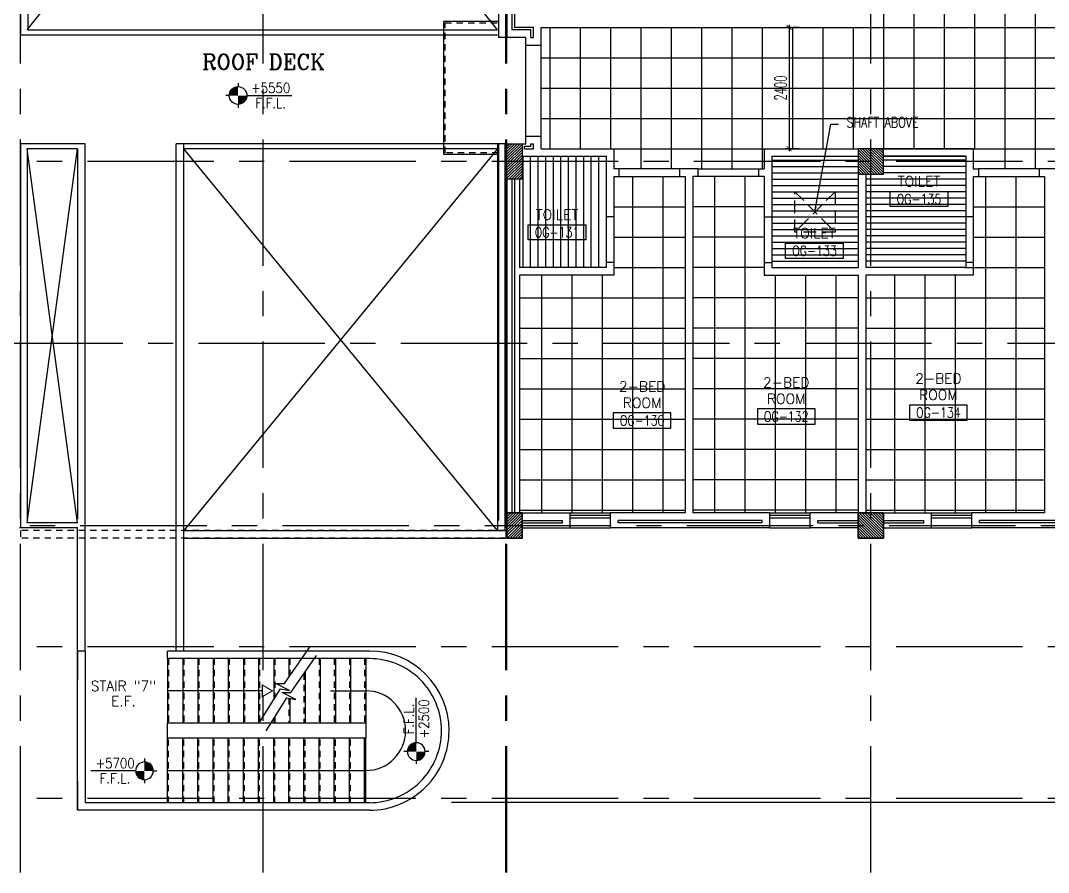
# Model space of a CAD drawing. Extents: x 276011.4 to 276105.3, y 57291.9 to 57371.4.
# Drawn here: x 276052.79 to 276073.13, y 57291.9 to 57308.75 of the extents above; entities that cross this region are included whole.
import ezdxf
from ezdxf.enums import TextEntityAlignment as Align

# ---------------------------------------------------------------- set-up
doc = ezdxf.new("R2010")
doc.units = 0
doc.header["$MEASUREMENT"] = 0
doc.header["$PDMODE"] = 34
for name, pattern in [('CENTERX2', [4, 2.5, -0.5, 0.5, -0.5]), ('HIDDEN', [0.375, 0.25, -0.125]), ('HIDDEN2', [0.1875, 0.125, -0.0625])]:
    doc.linetypes.add(name, pattern=pattern)
doc.layers.get('0').update_dxf_attribs({"color": 4, "linetype": 'CONTINUOUS'})
doc.layers.get('DEFPOINTS').update_dxf_attribs({"linetype": 'CONTINUOUS'})
for name, color, linetype in [('AX-DIM', 4, 'CONTINUOUS'), ('AXES', 11, 'CENTERX2'), ('CEILING', 4, 'CONTINUOUS'), ('COL', 5, 'CONTINUOUS'), ('EL-LEVS', 1, 'CONTINUOUS'), ('HAT', 11, 'CONTINUOUS'), ('INSUL', 4, 'CONTINUOUS'), ('LEV-PL', 3, 'CONTINUOUS'), ('LOCKER', 11, 'CONTINUOUS'), ('PART', 9, 'CONTINUOUS'), ('RM-BOX', 11, 'CONTINUOUS'), ('RM-NAME', 11, 'CONTINUOUS'), ('RM-NO', 11, 'CONTINUOUS'), ('ROOF', 7, 'CONTINUOUS'), ('SHAFT', 3, 'CONTINUOUS'), ('STR', 5, 'CONTINUOUS'), ('WALL', 2, 'CONTINUOUS'), ('WIN', 3, 'CONTINUOUS')]:
    doc.layers.add(name, color=color, linetype=linetype)
doc.styles.add('ROMANC', font='romanc', dxfattribs={"height": 0.1})
doc.styles.add('ROMANS', font='ROMANS.shx', dxfattribs={"width": 0.6})
doc.styles.add('S', font='ROMANS.SHX')
doc.dimstyles.new('STANDARD_IN', dxfattribs={"dimtxt": 0.24, "dimasz": 0.1, "dimexe": 0.07, "dimexo": 0.05, "dimgap": 0.05, "dimtad": 1, "dimdec": 0, "dimlfac": 1000, "dimzin": 0, "dimtxsty": 'ROMANS', "dimblk": 'ARCHTICK', "dimcen": 0.05, "dimdle": 0.05, "dimclrd": 4, "dimclre": 4, "dimclrt": 2, "dimazin": 3, "dimtfac": 1, "dimtdec": 0, "dimtmove": 0, "dimatfit": 3, "dimtolj": 1, "dimtzin": 0})

# ---------------------------------------------------------------- blocks, each defined once
blk = doc.blocks.new('_ARCHTICK')
at = {"color": 0, "linetype": 'BYBLOCK', "const_width": 0.15}
blk.add_lwpolyline([(-0.5, -0.5), (0.5, 0.5)], dxfattribs=at)
blk = doc.blocks.new('*D314')
at = {"layer": 'AX-DIM', "color": 4, "ltscale": 0.3}
for p, q in [((276103.265, 57298.513), (276103.985, 57298.513)), ((276103.915, 57298.563), (276103.915, 57293.238)), ((276061.32, 57293.288), (276103.985, 57293.288))]:
    blk.add_line(p, q, dxfattribs=at)
at = {"layer": 'DEFPOINTS', "color": 0, "ltscale": 0.3}
for p in [(276103.215, 57298.513), (276061.27, 57293.288), (276103.915, 57293.288)]:
    blk.add_point(p, dxfattribs=at)
at = {"layer": 'AX-DIM', "color": 4, "ltscale": 0.3, "xscale": 0.1, "yscale": 0.1, "zscale": 0.1}
for p, rotation in [((276103.915, 57298.513), 90), ((276103.915, 57293.288), 270)]:
    blk.add_blockref('_ARCHTICK', p, dxfattribs=dict(at, rotation=rotation))
at = {"layer": 'AX-DIM', "color": 2, "ltscale": 0.3, "insert": (276103.745, 57295.9), "char_height": 0.24, "attachment_point": 5, "rotation": 90, "style": 'ROMANS'}
blk.add_mtext('\\A1;5225', dxfattribs=at)
blk = doc.blocks.new('LEV1')
at = {"layer": 'LEV-PL'}
for p, q in [((0, 245), (0, 175)), ((-175, 0), (-245, 0)), ((175, 0), (1061, 0)), ((0, -175), (0, -245))]:
    blk.add_line(p, q, dxfattribs=at)
at = {"layer": 'LEV-PL', "const_width": 175}
for points in [[(-88, 0, -0.414214), (0, 88, -1)], [(88, 0, -0.414214), (0, -88, -1)]]:
    blk.add_lwpolyline(points, format="xyb", dxfattribs=at)
at = {"layer": 'LEV-PL'}
blk.add_circle((0, 0), 175, dxfattribs=at)
at = {"layer": 'LEV-PL', "color": 4, "style": 'S', "width": 0.85}
for tag, p in [('+0000', (646, 50)), ('F.F.L.', (646, -250))]:
    blk.add_attdef(tag, text='', height=200, dxfattribs=at).set_placement(p, align=Align.CENTER)
blk = doc.blocks.new('*X44')
at = {"color": 0}
for p, q in [((227929, 169910), (228408, 170390)), ((227929, 169963), (228355, 170390)), ((227929, 170017), (228302, 170390)), ((227929, 170070), (228249, 170390)), ((227929, 170123), (228196, 170390)), ((227929, 170176), (228143, 170390)), ((227929, 170229), (228090, 170390)), ((227929, 170282), (228037, 170390)), ((227929, 170335), (227984, 170390)), ((227961, 169890), (228429, 170357)), ((228014, 169890), (228429, 170304)), ((228067, 169890), (228429, 170251)), ((228120, 169890), (228429, 170198)), ((228173, 169890), (228429, 170145)), ((228226, 169890), (228429, 170092)), ((228279, 169890), (228429, 170039)), ((228332, 169890), (228429, 169986)), ((228385, 169890), (228429, 169933))]:
    blk.add_line(p, q, dxfattribs=at)
blk = doc.blocks.new('COL50')
at = {"layer": 'COL'}
blk.add_lwpolyline([(-250, 250), (-250, -250), (250, -250), (250, 250)], close=True, dxfattribs=at)
blk = doc.blocks.new('*X43')
at = {"color": 0}
for p, q in [((227929, 177123), (228395, 177590)), ((227929, 177176), (228342, 177590)), ((227929, 177229), (228289, 177590)), ((227929, 177282), (228236, 177590)), ((227929, 177335), (228183, 177590)), ((227929, 177388), (228130, 177590)), ((227929, 177441), (228077, 177590)), ((227929, 177494), (228024, 177590)), ((227929, 177547), (227971, 177590)), ((227948, 177090), (228429, 177570)), ((228001, 177090), (228429, 177517)), ((228054, 177090), (228429, 177464)), ((228107, 177090), (228429, 177411)), ((228161, 177090), (228429, 177358)), ((228214, 177090), (228429, 177305)), ((228267, 177090), (228429, 177252)), ((228320, 177090), (228429, 177199)), ((228373, 177090), (228429, 177146))]:
    blk.add_line(p, q, dxfattribs=at)
blk = doc.blocks.new('RM1')
at = {"layer": 'RM-BOX'}
blk.add_lwpolyline([(570, -200), (-570, -200), (-570, -500), (570, -500)], close=True, dxfattribs=at)
at = {"layer": 'RM-NAME', "style": 'ROMANS'}
blk.add_attdef('ROOMNAME1', text='', height=200, dxfattribs=at).set_placement((0, 324), align=Align.MIDDLE)
blk = doc.blocks.new('C11')
at = {"layer": 'HAT'}
h = blk.add_hatch(dxfattribs=at)
h.set_pattern_fill('ANSI31', color=256, scale=300, style=0)
h.set_pattern_definition([(45, (-248556.182, -75061.005), (-26.5165043, 26.5165043), [])])
h.paths.add_polyline_path([(300, 700), (0, 700), (0, 350), (300, 350)])
h.paths.add_polyline_path([(300, 350), (0, 350), (0, 0), (300, 0)])
at = {"layer": 'COL'}
blk.add_lwpolyline([(300, 700), (300, 0), (0, 0), (0, 700)], close=True, dxfattribs=at)
blk = doc.blocks.new('C-300')
at = {"layer": 'HAT', "linetype": 'BYBLOCK', "ltscale": 0.3}
h = blk.add_hatch(dxfattribs=at)
h.set_pattern_fill('ANSI31', color=8, scale=300, style=0)
h.set_pattern_definition([(45, (-258496.182, -82361.005), (-26.5165043, 26.5165043), [])])
h.paths.add_polyline_path([(300, 500), (0, 500), (0, 250), (300, 250)])
h.paths.add_polyline_path([(300, 250), (0, 250), (0, 0), (300, 0)])
at = {"layer": 'COL'}
blk.add_lwpolyline([(0, 500), (300, 500), (300, 0), (0, 0)], close=True, dxfattribs=at)
blk = doc.blocks.new('*D321')
at = {"layer": 'CEILING', "color": 4, "linetype": 'BYBLOCK', "ltscale": 0.3}
for p, q in [((276068.198, 57308.613), (276067.929, 57308.613)), ((276067.999, 57308.663), (276067.999, 57306.163)), ((276068.198, 57306.213), (276067.929, 57306.213))]:
    blk.add_line(p, q, dxfattribs=at)
at = {"layer": 'DEFPOINTS', "color": 0, "linetype": 'BYBLOCK', "ltscale": 0.3}
for p in [(276068.248, 57308.613), (276067.999, 57306.213), (276068.248, 57306.213)]:
    blk.add_point(p, dxfattribs=at)
at = {"layer": 'CEILING', "color": 4, "linetype": 'BYBLOCK', "ltscale": 0.3, "xscale": 0.1, "yscale": 0.1, "zscale": 0.1}
for p, rotation in [((276067.999, 57308.613), 90), ((276067.999, 57306.213), 270)]:
    blk.add_blockref('_ARCHTICK', p, dxfattribs=dict(at, rotation=rotation))
at = {"layer": 'CEILING', "color": 2, "linetype": 'BYBLOCK', "ltscale": 0.3, "insert": (276067.829, 57307.413), "char_height": 0.24, "attachment_point": 5, "rotation": 90, "style": 'ROMANS'}
blk.add_mtext('\\A1;2400', dxfattribs=at)

msp = doc.modelspace()

# ---------------------------------------------------------------- linework, layer by layer
for p, q in [((276058.0139, 57295.6378), (276058.5217, 57296.3691)), ((276058.1407, 57295.4595), (276058.6484, 57296.1908)), ((276057.8436, 57295.6378), (276058.0139, 57295.6378)), ((276058.1125, 57295.4974), (276057.8436, 57295.6378)), ((276057.528, 57294.8772), (276057.9371, 57295.5325)), ((276057.9371, 57295.5325), (276058.1125, 57295.4974)), ((276058.2393, 57295.3191), (276057.9704, 57295.4595)), ((276057.9704, 57295.4595), (276058.1407, 57295.4595)), ((276057.6548, 57294.699), (276058.0639, 57295.3542)), ((276058.0639, 57295.3542), (276058.2393, 57295.3191))]:
    msp.add_line(p, q)
at = {"layer": 'AXES'}
for p, q in [((276057.5955, 57291.8986), (276057.5955, 57370.7113)), ((276069.6155, 57291.8986), (276069.6155, 57370.7113)), ((276052.7955, 57291.8986), (276052.7955, 57370.3613)), ((276062.3955, 57291.8986), (276062.3955, 57370.3613)), ((276062.4155, 57291.8986), (276062.4155, 57370.3613)), ((276104.6155, 57305.9629), (276052.5255, 57305.9629)), ((276094.8155, 57302.3629), (276052.5255, 57302.3629)), ((276033.9755, 57298.7629), (276104.6155, 57298.7629)), ((276104.6155, 57296.3629), (276052.5255, 57296.3629)), ((276104.6155, 57293.3629), (276052.5255, 57293.3629))]:
    msp.add_line(p, q, dxfattribs=at)
at = {"layer": 'CEILING', "linetype": 'BYBLOCK', "ltscale": 0.3}
for p, q in [((276070.4655, 57320.1129), (276070.4655, 57306.2129)), ((276071.0655, 57320.1129), (276071.0655, 57306.2129)), ((276071.6655, 57320.1129), (276071.6655, 57306.2129)), ((276072.2655, 57309.3129), (276072.2655, 57305.8129)), ((276072.8655, 57309.3129), (276072.8655, 57305.8129)), ((276063.2655, 57308.6129), (276063.2655, 57306.2129)), ((276063.8655, 57308.6129), (276063.8655, 57306.2129)), ((276064.4655, 57308.6129), (276064.4655, 57306.2129)), ((276065.0655, 57308.6129), (276065.0655, 57305.8129)), ((276065.6655, 57308.6129), (276065.6655, 57305.8129)), ((276066.2655, 57308.6129), (276066.2655, 57305.8129)), ((276066.8655, 57308.6129), (276066.8655, 57305.8129)), ((276067.4655, 57308.6129), (276067.4655, 57305.8129)), ((276068.0655, 57308.6129), (276068.0655, 57306.2129)), ((276068.6655, 57308.6129), (276068.6655, 57306.2129)), ((276069.2655, 57308.6129), (276069.2655, 57306.2129)), ((276069.8655, 57308.6129), (276087.3655, 57308.6129)), ((276069.8655, 57308.6129), (276069.8655, 57306.2129)), ((276063.0905, 57308.0129), (276094.5655, 57308.0129)), ((276063.0905, 57307.4129), (276094.5655, 57307.4129)), ((276063.0905, 57306.8129), (276094.5655, 57306.8129)), ((276064.528, 57306.2129), (276067.5035, 57306.2129)), ((276071.6405, 57306.2129), (276074.6155, 57306.2129)), ((276062.728, 57306.0629), (276062.728, 57303.8629)), ((276062.878, 57306.0629), (276062.878, 57303.8629)), ((276063.028, 57306.0629), (276063.028, 57303.8629)), ((276063.178, 57306.0629), (276063.178, 57303.8629)), ((276063.328, 57306.0629), (276063.328, 57303.8629)), ((276063.478, 57306.0629), (276063.478, 57303.8629)), ((276063.628, 57306.0629), (276063.628, 57303.8629)), ((276063.778, 57306.0629), (276063.778, 57303.8629)), ((276063.928, 57306.0629), (276063.928, 57303.8629)), ((276064.078, 57306.0629), (276064.078, 57303.8629)), ((276064.228, 57306.0629), (276064.228, 57303.8629)), ((276067.653, 57305.9879), (276069.3655, 57305.9879)), ((276071.4905, 57305.9879), (276069.8655, 57305.9879)), ((276067.653, 57305.8629), (276069.3655, 57305.8629)), ((276071.4905, 57305.8629), (276069.8655, 57305.8629)), ((276064.903, 57299.0129), (276064.903, 57305.6629)), ((276065.503, 57299.0129), (276065.503, 57305.6629)), ((276066.528, 57299.0129), (276066.528, 57305.6629)), ((276067.128, 57299.0129), (276067.128, 57305.6629)), ((276067.653, 57305.7379), (276069.3655, 57305.7379)), ((276067.653, 57305.6129), (276069.3655, 57305.6129)), ((276071.4905, 57305.6129), (276069.5155, 57305.6129)), ((276071.4905, 57305.7379), (276069.8655, 57305.7379)), ((276071.8842, 57305.6629), (276071.8842, 57299.0129)), ((276072.4842, 57305.6629), (276072.4842, 57299.0129)), ((276067.653, 57305.4879), (276069.3655, 57305.4879)), ((276067.653, 57305.3629), (276069.3655, 57305.3629)), ((276071.4905, 57305.4879), (276069.5155, 57305.4879)), ((276071.4905, 57305.3629), (276069.5155, 57305.3629)), ((276067.653, 57305.2379), (276069.3655, 57305.2379)), ((276071.4905, 57305.2379), (276069.5155, 57305.2379)), ((276064.528, 57305.0629), (276065.9405, 57305.0629)), ((276067.503, 57305.0629), (276066.0905, 57305.0629)), ((276067.653, 57305.1129), (276069.3655, 57305.1129)), ((276067.653, 57304.9879), (276069.3655, 57304.9879)), ((276071.4905, 57305.1129), (276069.5155, 57305.1129)), ((276071.4905, 57304.9879), (276069.5155, 57304.9879)), ((276071.6405, 57305.0629), (276073.053, 57305.0629)), ((276067.653, 57304.8629), (276069.3655, 57304.8629)), ((276071.4905, 57304.8629), (276069.5155, 57304.8629)), ((276067.653, 57304.7379), (276069.3655, 57304.7379)), ((276067.653, 57304.6129), (276069.3655, 57304.6129)), ((276071.4905, 57304.7379), (276069.5155, 57304.7379)), ((276071.4905, 57304.6129), (276069.5155, 57304.6129)), ((276064.528, 57304.4629), (276065.9405, 57304.4629)), ((276067.503, 57304.4629), (276066.0905, 57304.4629)), ((276067.653, 57304.4879), (276069.3655, 57304.4879)), ((276067.653, 57304.3629), (276069.3655, 57304.3629)), ((276071.4905, 57304.4879), (276069.5155, 57304.4879)), ((276071.4905, 57304.3629), (276069.5155, 57304.3629)), ((276071.6405, 57304.4629), (276073.053, 57304.4629)), ((276067.653, 57304.2379), (276069.3655, 57304.2379)), ((276071.4905, 57304.2379), (276069.5155, 57304.2379)), ((276067.653, 57304.1129), (276069.3655, 57304.1129)), ((276067.653, 57303.9879), (276069.3655, 57303.9879)), ((276071.4905, 57304.1129), (276069.5155, 57304.1129)), ((276071.4905, 57303.9879), (276069.5155, 57303.9879)), ((276064.528, 57303.8629), (276065.9405, 57303.8629)), ((276067.503, 57303.8629), (276066.0905, 57303.8629)), ((276071.4655, 57303.8629), (276073.053, 57303.8629)), ((276063.103, 57299.0129), (276063.103, 57303.7129)), ((276063.703, 57299.0129), (276063.703, 57303.7129)), ((276064.303, 57299.0129), (276064.303, 57303.7129)), ((276067.728, 57299.0129), (276067.728, 57303.7129)), ((276068.328, 57299.0129), (276068.328, 57303.7129)), ((276068.928, 57299.0129), (276068.928, 57303.7129)), ((276070.0842, 57303.7129), (276070.0842, 57299.0129)), ((276070.6842, 57303.7129), (276070.6842, 57299.0129)), ((276071.2842, 57303.7129), (276071.2842, 57299.0129)), ((276062.6655, 57303.2629), (276065.9405, 57303.2629)), ((276069.3655, 57303.2629), (276066.0905, 57303.2629)), ((276069.5155, 57303.2629), (276073.053, 57303.2629)), ((276062.6655, 57302.6629), (276065.9405, 57302.6629)), ((276069.3655, 57302.6629), (276066.0905, 57302.6629)), ((276069.5155, 57302.6629), (276073.053, 57302.6629)), ((276062.6655, 57302.0629), (276065.9405, 57302.0629)), ((276069.3655, 57302.0629), (276066.0905, 57302.0629)), ((276069.5155, 57302.0629), (276073.053, 57302.0629)), ((276062.6655, 57301.4629), (276065.9405, 57301.4629)), ((276069.3655, 57301.4629), (276066.0905, 57301.4629)), ((276069.5155, 57301.4629), (276073.053, 57301.4629)), ((276062.6655, 57300.8629), (276065.9405, 57300.8629)), ((276069.3655, 57300.8629), (276066.0905, 57300.8629)), ((276069.5155, 57300.8629), (276073.053, 57300.8629)), ((276062.6655, 57300.2629), (276065.9405, 57300.2629)), ((276069.3655, 57300.2629), (276066.0905, 57300.2629)), ((276069.5155, 57300.2629), (276073.053, 57300.2629)), ((276062.6655, 57299.6629), (276065.9405, 57299.6629)), ((276069.3655, 57299.6629), (276066.0905, 57299.6629)), ((276069.5155, 57299.6629), (276073.053, 57299.6629)), ((276062.6655, 57299.0629), (276065.9405, 57299.0629)), ((276069.3655, 57299.0629), (276066.0905, 57299.0629)), ((276069.5155, 57299.0629), (276073.053, 57299.0629))]:
    msp.add_line(p, q, dxfattribs=at)
at = {"layer": 'COL'}
msp.add_lwpolyline([(276069.8655, 57299.0129), (276069.8655, 57298.5129), (276069.3655, 57298.5129), (276069.3655, 57299.0129)], close=True, dxfattribs=at)
at = {"layer": 'INSUL'}
for p, q in [((276062.5155, 57311.0754), (276062.5155, 57308.5629)), ((276062.5655, 57311.0754), (276062.5655, 57308.6129)), ((276062.9405, 57308.6129), (276062.5655, 57308.6129)), ((276062.9405, 57308.4129), (276062.9405, 57308.6129)), ((276062.8905, 57308.5629), (276062.5155, 57308.5629)), ((276062.8905, 57308.4129), (276062.8905, 57308.5629)), ((276062.8905, 57308.4129), (276062.9405, 57308.4129)), ((276062.7655, 57306.2629), (276062.8905, 57306.2629)), ((276062.7655, 57306.2129), (276062.7655, 57306.2629)), ((276062.7655, 57306.2129), (276062.9405, 57306.2129)), ((276062.8905, 57306.2629), (276062.8905, 57306.3129)), ((276062.8905, 57306.3129), (276062.9405, 57306.3129)), ((276062.9405, 57306.2129), (276062.9405, 57306.3129)), ((276062.5155, 57305.6129), (276062.5155, 57299.0129)), ((276062.5655, 57305.6129), (276062.5655, 57299.0129)), ((276062.7155, 57298.8629), (276063.5155, 57298.8629)), ((276063.5155, 57298.8129), (276063.5155, 57298.8629)), ((276067.4655, 57298.8629), (276064.6155, 57298.8629)), ((276064.6155, 57298.8129), (276064.6155, 57298.8629)), ((276067.4655, 57298.8129), (276067.4655, 57298.8629)), ((276068.5655, 57298.8629), (276069.3655, 57298.8629)), ((276068.5655, 57298.8129), (276068.5655, 57298.8629)), ((276069.8655, 57298.8629), (276070.6655, 57298.8629)), ((276070.6655, 57298.8129), (276070.6655, 57298.8629)), ((276074.6655, 57298.8629), (276071.7655, 57298.8629)), ((276071.7655, 57298.8129), (276071.7655, 57298.8629)), ((276062.7155, 57298.8129), (276063.5155, 57298.8129)), ((276067.4655, 57298.8129), (276064.6155, 57298.8129)), ((276068.5655, 57298.8129), (276069.3655, 57298.8129)), ((276069.8655, 57298.8129), (276070.6655, 57298.8129)), ((276074.6655, 57298.8129), (276071.7655, 57298.8129))]:
    msp.add_line(p, q, dxfattribs=at)
at = {"layer": 'LOCKER', "color": 0, "linetype": 'BYBLOCK', "ltscale": 0.3}
msp.add_line((276053.9205, 57306.2129), (276053.9205, 57298.8861), dxfattribs=at)
at = {"layer": 'ROOF'}
for p, q in [((276052.7955, 57320.1129), (276052.7955, 57308.4629)), ((276052.9455, 57308.5629), (276052.9455, 57320.0129)), ((276062.2455, 57320.0129), (276062.2455, 57308.4129)), ((276062.3955, 57320.1129), (276062.3955, 57308.4129)), ((276052.7955, 57308.4629), (276062.2255, 57308.4629)), ((276052.9455, 57308.5629), (276062.2255, 57308.5629)), ((276062.3955, 57308.4129), (276062.2455, 57308.4129)), ((276052.7955, 57306.3129), (276052.7955, 57298.7129)), ((276054.0705, 57306.3129), (276052.7955, 57306.3129)), ((276053.9205, 57306.2129), (276052.9255, 57306.2129)), ((276052.9255, 57306.2129), (276052.9255, 57298.8129)), ((276054.0705, 57296.2779), (276054.0705, 57306.3129)), ((276062.3955, 57306.3129), (276055.8705, 57306.3129)), ((276055.8705, 57296.2779), (276055.8705, 57306.3129)), ((276056.0205, 57296.2779), (276056.0205, 57306.3129)), ((276062.2255, 57306.2129), (276056.0205, 57306.2129)), ((276062.2255, 57306.3129), (276062.2255, 57298.6629)), ((276062.2455, 57306.3129), (276062.2455, 57298.8629)), ((276062.3955, 57306.3129), (276062.2455, 57306.3129)), ((276062.3755, 57306.3129), (276062.3755, 57298.6629)), ((276062.3955, 57306.3129), (276062.3955, 57298.7129)), ((276053.9205, 57298.7129), (276052.7755, 57298.7129)), ((276053.9205, 57298.8129), (276052.9255, 57298.8129)), ((276053.9205, 57296.2779), (276053.9205, 57298.7129)), ((276056.0205, 57298.6629), (276062.3946, 57298.6629)), ((276056.0205, 57298.5129), (276062.3955, 57298.5129)), ((276057.8007, 57294.9327), (276057.8007, 57294.8529)), ((276057.8007, 57294.9327), (276057.8007, 57294.8529))]:
    msp.add_line(p, q, dxfattribs=at)
at = {"layer": 'SHAFT'}
for p, q in [((276052.9255, 57308.5629), (276062.0755, 57320.0129)), ((276062.2255, 57308.5629), (276053.1434, 57320.1117)), ((276053.9205, 57298.8129), (276052.9255, 57306.2129)), ((276052.9255, 57298.8129), (276053.9205, 57306.2129)), ((276062.2255, 57306.2129), (276056.0205, 57298.6629)), ((276062.2255, 57298.6629), (276056.0205, 57306.2129))]:
    msp.add_line(p, q, dxfattribs=at)
at = {"layer": 'SHAFT', "linetype": 'HIDDEN'}
for p, q in [((276068.1095, 57305.3629), (276068.9095, 57304.5629)), ((276068.9095, 57305.3629), (276068.1095, 57304.5629))]:
    msp.add_line(p, q, dxfattribs=at)
msp.add_lwpolyline([(276068.1095, 57305.3629), (276068.9095, 57305.3629), (276068.9095, 57304.5629), (276068.1095, 57304.5629)], close=True, dxfattribs=at)
at = {"layer": 'STR', "linetype": 'HIDDEN2'}
for p, q in [((276052.7955, 57298.6629), (276052.7955, 57298.5129)), ((276062.3964, 57298.6629), (276052.7964, 57298.6629)), ((276062.3954, 57298.6629), (276062.3954, 57298.5129)), ((276062.3954, 57298.5129), (276052.7964, 57298.5129)), ((276055.7207, 57296.1279), (276055.7207, 57294.8529)), ((276056.0207, 57296.1279), (276056.0207, 57294.8529)), ((276056.3207, 57296.1279), (276056.3207, 57294.8529)), ((276056.6207, 57296.1279), (276056.6207, 57294.8529)), ((276056.9207, 57296.1279), (276056.9207, 57294.8529)), ((276057.2207, 57296.1279), (276057.2207, 57294.8529)), ((276057.5207, 57296.1279), (276057.5207, 57294.8529)), ((276057.8207, 57296.1279), (276057.8207, 57295.346)), ((276058.1207, 57296.1279), (276058.1207, 57295.7916)), ((276058.7007, 57296.1279), (276058.7007, 57294.8529)), ((276059.0007, 57296.1279), (276059.0007, 57294.8529)), ((276059.3007, 57296.1279), (276059.3007, 57294.8529)), ((276059.6007, 57296.1279), (276059.6007, 57294.8529)), ((276058.4007, 57295.834), (276058.4007, 57294.8529)), ((276058.1007, 57295.3469), (276058.1007, 57294.8529)), ((276057.8207, 57294.9647), (276057.8207, 57294.8529)), ((276055.7207, 57293.2779), (276055.7207, 57294.5529)), ((276056.0207, 57293.2779), (276056.0207, 57294.5529)), ((276056.3207, 57293.2779), (276056.3207, 57294.5529)), ((276056.6207, 57293.2779), (276056.6207, 57294.5529)), ((276056.9207, 57293.2779), (276056.9207, 57294.5529)), ((276057.2207, 57293.2779), (276057.2207, 57294.5529)), ((276057.5207, 57293.2779), (276057.5207, 57294.5529)), ((276057.8207, 57293.2779), (276057.8207, 57294.5529)), ((276058.1207, 57293.2779), (276058.1207, 57294.5529)), ((276058.4207, 57293.2779), (276058.4207, 57294.5529)), ((276058.7207, 57293.2779), (276058.7207, 57294.5529)), ((276059.0207, 57293.2779), (276059.0207, 57294.5529)), ((276059.3207, 57293.2779), (276059.3207, 57294.5529)), ((276059.6007, 57293.2779), (276059.6007, 57294.5529)), ((276059.6207, 57293.2779), (276059.6207, 57294.5529))]:
    msp.add_line(p, q, dxfattribs=at)
at = {"layer": 'STR'}
for p, q in [((276055.7007, 57296.1279), (276055.7007, 57294.8529)), ((276056.0007, 57296.1279), (276056.0007, 57294.8529)), ((276056.3007, 57296.1279), (276056.3007, 57294.8529)), ((276056.6007, 57296.1279), (276056.6007, 57294.8529)), ((276056.9007, 57296.1279), (276056.9007, 57294.8529)), ((276057.2007, 57296.1279), (276057.2007, 57294.8529)), ((276057.5007, 57296.1279), (276057.5007, 57294.8529)), ((276057.8007, 57296.1279), (276057.8007, 57295.314)), ((276058.1007, 57296.1279), (276058.1007, 57295.7628)), ((276058.7207, 57296.1279), (276058.7207, 57294.8529)), ((276059.0207, 57296.1279), (276059.0207, 57294.8529)), ((276059.3207, 57296.1279), (276059.3207, 57294.8529)), ((276059.6207, 57296.1279), (276059.6207, 57294.8529)), ((276058.4207, 57295.8628), (276058.4207, 57294.8529)), ((276057.5756, 57295.4904), (276055.7207, 57295.4904)), ((276058.9276, 57295.4904), (276059.6231, 57295.4904)), ((276058.1207, 57295.3428), (276058.1207, 57294.8529)), ((276057.8207, 57294.9647), (276057.8207, 57294.8529)), ((276055.7007, 57293.2779), (276055.7007, 57294.5529)), ((276056.0007, 57293.2779), (276056.0007, 57294.5529)), ((276056.3007, 57293.2779), (276056.3007, 57294.5529)), ((276056.6007, 57293.2779), (276056.6007, 57294.5529)), ((276056.9007, 57293.2779), (276056.9007, 57294.5529)), ((276057.2007, 57293.2779), (276057.2007, 57294.5529)), ((276057.5007, 57293.2779), (276057.5007, 57294.5529)), ((276057.8007, 57293.2779), (276057.8007, 57294.5529)), ((276058.1007, 57293.2779), (276058.1007, 57294.5529)), ((276058.4007, 57293.2779), (276058.4007, 57294.5529)), ((276058.7007, 57293.2779), (276058.7007, 57294.5529)), ((276059.0007, 57293.2779), (276059.0007, 57294.5529)), ((276059.3007, 57293.2779), (276059.3007, 57294.5529)), ((276059.6007, 57293.2779), (276059.6007, 57294.5529)), ((276059.6207, 57293.2779), (276059.6207, 57294.5529)), ((276055.7007, 57293.9154), (276059.6231, 57293.9154))]:
    msp.add_line(p, q, dxfattribs=at)
msp.add_lwpolyline([(276062.2455, 57306.0988), (276061.1655, 57306.0988), (276061.1655, 57308.7338), (276062.2455, 57308.7338)], dxfattribs=at)
at = {"layer": 'STR', "linetype": 'HIDDEN2'}
msp.add_lwpolyline([(276062.2455, 57306.1288), (276061.1955, 57306.1288), (276061.1955, 57308.7038), (276062.2455, 57308.7038)], dxfattribs=at)
at = {"layer": 'STR', "const_width": 0.0215}
msp.add_lwpolyline([(276057.5756, 57295.375), (276057.5756, 57295.6059), (276057.7756, 57295.4904)], close=True, dxfattribs=at)
at = {"layer": 'STR'}
msp.add_arc((276059.6231, 57294.7029), 0.7875, 270, 90, dxfattribs=at)
at = {"layer": 'WALL'}
for p, q in [((276062.4155, 57311.2254), (276062.4155, 57308.4129)), ((276069.8655, 57310.7129), (276069.8655, 57308.6129)), ((276063.0905, 57308.6129), (276069.8655, 57308.6129)), ((276063.0905, 57308.2629), (276063.0905, 57308.6129)), ((276062.7905, 57308.4129), (276062.4155, 57308.4129)), ((276062.7905, 57308.2629), (276062.7905, 57308.4129)), ((276062.7905, 57306.3129), (276062.7905, 57308.2629)), ((276062.7905, 57308.2629), (276063.0905, 57308.2629)), ((276063.0905, 57306.2129), (276063.0905, 57308.2629)), ((276062.7905, 57306.4629), (276063.0905, 57306.4629)), ((276062.4155, 57306.3129), (276062.7905, 57306.3129)), ((276062.4155, 57306.2129), (276062.4155, 57306.3129)), ((276062.4155, 57306.2129), (276062.4155, 57306.3129)), ((276063.0905, 57306.2129), (276063.6155, 57306.2129)), ((276064.528, 57306.2129), (276064.528, 57305.8129)), ((276067.5035, 57306.2129), (276067.5035, 57305.8129)), ((276071.6405, 57306.2129), (276071.6405, 57305.8129)), ((276062.7155, 57306.0629), (276063.6155, 57306.0629)), ((276062.7155, 57306.0629), (276064.378, 57306.0629)), ((276064.378, 57306.0629), (276064.378, 57304.8629)), ((276067.6535, 57306.0629), (276067.6535, 57304.8629)), ((276071.4905, 57306.0629), (276071.4905, 57304.8629)), ((276065.8342, 57305.8129), (276064.528, 57305.8129)), ((276066.1967, 57305.8129), (276067.5035, 57305.8129)), ((276062.4155, 57305.6129), (276062.4155, 57299.0129)), ((276062.6655, 57305.6129), (276062.6655, 57303.8629)), ((276064.528, 57305.6629), (276064.528, 57304.8629)), ((276065.9405, 57305.6629), (276065.9405, 57299.0129)), ((276066.0905, 57305.6629), (276066.0905, 57299.0129)), ((276067.5035, 57305.6629), (276067.5035, 57304.8629)), ((276069.3655, 57305.7129), (276069.3655, 57303.8629)), ((276069.5155, 57305.7129), (276069.5155, 57303.8629)), ((276071.6405, 57305.6629), (276071.6405, 57304.8629)), ((276073.053, 57305.6629), (276073.053, 57299.0129)), ((276064.3775, 57304.8629), (276064.3775, 57303.8629)), ((276064.528, 57304.8629), (276064.378, 57304.8629)), ((276064.5275, 57304.8629), (276064.5275, 57303.7129)), ((276067.5035, 57304.8629), (276067.6535, 57304.8629)), ((276067.5035, 57304.8629), (276067.5035, 57303.7129)), ((276067.6535, 57304.8629), (276067.6535, 57303.8629)), ((276071.6405, 57304.8629), (276071.4905, 57304.8629)), ((276071.4905, 57304.8629), (276071.4905, 57303.8629)), ((276071.6405, 57304.8629), (276071.6405, 57303.7129)), ((276064.528, 57303.9629), (276064.378, 57303.9629)), ((276067.5035, 57303.9629), (276067.6535, 57303.9629)), ((276071.6405, 57303.9629), (276071.4905, 57303.9629)), ((276064.3775, 57303.8629), (276062.6655, 57303.8629)), ((276067.6535, 57303.8629), (276069.3655, 57303.8629)), ((276071.4905, 57303.8629), (276069.5155, 57303.8629)), ((276062.6655, 57303.7129), (276062.6655, 57299.0129)), ((276064.5275, 57303.7129), (276062.6655, 57303.7129)), ((276067.5035, 57303.7129), (276069.3655, 57303.7129)), ((276069.3655, 57303.7129), (276069.3655, 57299.0129)), ((276071.6405, 57303.7129), (276069.5155, 57303.7129)), ((276069.5155, 57303.7129), (276069.5155, 57299.0129)), ((276062.7155, 57299.0129), (276063.6655, 57299.0129)), ((276063.6655, 57298.7129), (276063.6655, 57299.0129)), ((276064.4655, 57298.7129), (276064.4655, 57299.0129)), ((276065.9405, 57299.0129), (276064.4655, 57299.0129)), ((276067.6155, 57299.0129), (276066.0905, 57299.0129)), ((276067.6155, 57298.7129), (276067.6155, 57299.0129)), ((276068.4155, 57298.7129), (276068.4155, 57299.0129)), ((276069.3655, 57299.0129), (276068.4155, 57299.0129)), ((276069.8655, 57299.0129), (276070.8155, 57299.0129)), ((276070.8155, 57298.7129), (276070.8155, 57299.0129)), ((276071.6155, 57298.7129), (276071.6155, 57299.0129)), ((276073.053, 57299.0129), (276071.6155, 57299.0129)), ((276062.7155, 57298.7129), (276063.6655, 57298.7129)), ((276067.6155, 57298.7129), (276064.4655, 57298.7129)), ((276069.3655, 57298.7129), (276068.4155, 57298.7129)), ((276069.8655, 57298.7129), (276070.8155, 57298.7129)), ((276074.8155, 57298.7129), (276071.6155, 57298.7129)), ((276054.0705, 57296.2779), (276053.9205, 57296.2779)), ((276053.9205, 57296.2779), (276053.9205, 57295.7029)), ((276053.9205, 57293.1279), (276053.9205, 57296.2779)), ((276054.0705, 57296.2779), (276054.0705, 57293.2779)), ((276059.696, 57296.2779), (276055.7007, 57296.2779)), ((276055.7007, 57296.1279), (276055.7007, 57296.2779)), ((276059.696, 57296.1279), (276055.7007, 57296.1279)), ((276059.6207, 57294.8529), (276055.7007, 57294.8529)), ((276055.7007, 57294.5529), (276055.7007, 57294.8529)), ((276059.6207, 57294.8529), (276059.6207, 57294.5529)), ((276059.6207, 57294.5529), (276055.7007, 57294.5529)), ((276053.9205, 57293.7029), (276053.9205, 57293.1279)), ((276059.696, 57293.2779), (276054.0705, 57293.2779)), ((276059.696, 57293.1279), (276053.9205, 57293.1279))]:
    msp.add_line(p, q, dxfattribs=at)
at = {"layer": 'WALL', "linetype": 'BYBLOCK'}
for p, q in [((276069.8655, 57310.7129), (276069.8655, 57308.6129)), ((276063.0905, 57306.2129), (276064.528, 57306.2129)), ((276067.5035, 57306.2129), (276069.3655, 57306.2129)), ((276069.8655, 57306.2129), (276071.6405, 57306.2129)), ((276071.6405, 57306.2129), (276069.8655, 57306.2129)), ((276067.6535, 57306.0629), (276069.3655, 57306.0629)), ((276069.8655, 57306.0629), (276071.4905, 57306.0629)), ((276071.4905, 57306.0629), (276069.8655, 57306.0629)), ((276064.6342, 57305.6629), (276064.6342, 57305.8129)), ((276065.8342, 57305.6629), (276065.8342, 57305.8129)), ((276066.1967, 57305.8129), (276065.8342, 57305.8129)), ((276066.1967, 57305.6629), (276066.1967, 57305.8129)), ((276067.3967, 57305.6629), (276067.3967, 57305.8129)), ((276071.6405, 57305.8129), (276071.7467, 57305.8129)), ((276073.3092, 57305.8129), (276071.7467, 57305.8129)), ((276064.528, 57305.6629), (276065.8342, 57305.6629)), ((276065.8342, 57305.6629), (276065.9405, 57305.6629)), ((276066.1967, 57305.6629), (276066.0905, 57305.6629)), ((276067.5035, 57305.6629), (276066.1967, 57305.6629)), ((276071.6405, 57305.6629), (276071.7467, 57305.6629)), ((276071.7467, 57305.6629), (276073.053, 57305.6629))]:
    msp.add_line(p, q, dxfattribs=at)
at = {"layer": 'WALL', "color": 2, "linetype": 'BYBLOCK'}
for p, q in [((276071.7467, 57305.8129), (276071.7467, 57305.6629)), ((276072.9467, 57305.8129), (276072.9467, 57305.6629))]:
    msp.add_line(p, q, dxfattribs=at)
at = {"layer": 'WALL', "linetype": 'BYBLOCK', "ltscale": 0.3}
for points in [[(276062.7155, 57305.6129), (276062.4155, 57305.6129), (276062.4155, 57306.3129), (276062.7155, 57306.3129)], [(276069.3655, 57305.7129), (276069.8655, 57305.7129), (276069.8655, 57306.2129), (276069.3655, 57306.2129)], [(276062.4155, 57298.5129), (276062.7155, 57298.5129), (276062.7155, 57299.0129), (276062.4155, 57299.0129)], [(276069.3655, 57298.5129), (276069.8655, 57298.5129), (276069.8655, 57299.0129), (276069.3655, 57299.0129)]]:
    msp.add_lwpolyline(points, close=True, dxfattribs=at)
at = {"layer": 'WALL'}
for radius, start, end in [(1.575, 0, 90), (1.425, 0, 90.00002), (1.425, 269.99997, 0), (1.575, 269.99997, 0)]:
    msp.add_arc((276059.696, 57294.7029), radius, start, end, dxfattribs=at)
at = {"layer": 'WIN'}
for p, q in [((276063.6655, 57299.0129), (276064.4655, 57299.0129)), ((276063.6655, 57298.9629), (276064.4655, 57298.9629)), ((276063.6655, 57298.9129), (276064.4655, 57298.9129)), ((276067.6155, 57299.0129), (276068.4155, 57299.0129)), ((276067.6155, 57298.9629), (276068.4155, 57298.9629)), ((276067.6155, 57298.9129), (276068.4155, 57298.9129)), ((276070.8155, 57299.0129), (276071.6155, 57299.0129)), ((276070.8155, 57298.9629), (276071.6155, 57298.9629)), ((276070.8155, 57298.9129), (276071.6155, 57298.9129)), ((276063.6655, 57298.7129), (276064.4655, 57298.7129)), ((276067.6155, 57298.7129), (276068.4155, 57298.7129)), ((276070.8155, 57298.7129), (276071.6155, 57298.7129))]:
    msp.add_line(p, q, dxfattribs=at)

# ---------------------------------------------------------------- block references
at = {"layer": 'COL', "linetype": 'BYBLOCK', "xscale": 0.001, "yscale": 0.001, "zscale": 0.001}
msp.add_blockref('C11', (276062.4155, 57305.6129), dxfattribs=at)
at = {"layer": 'COL', "xscale": 0.001, "yscale": 0.001, "zscale": 0.001, "rotation": 180}
msp.add_blockref('COL50', (276069.6155, 57305.9629), dxfattribs=at)
at = {"layer": 'COL', "color": 6, "linetype": 'BYBLOCK', "ltscale": 0.3, "xscale": 0.001, "yscale": 0.001, "zscale": 0.001}
msp.add_blockref('C-300', (276062.4155, 57298.5129), dxfattribs=at)
at = {"layer": 'EL-LEVS'}
ref = msp.add_blockref('LEV1', (276060.6228, 57294.2892), dxfattribs=dict(at, xscale=-0.001, yscale=0.001, zscale=0.001, rotation=270))
ref.add_attrib('F.F.L.', 'F.F.L.', dxfattribs={"layer": 'LEV-PL', "color": 4, "height": 0.2, "rotation": 90, "style": 'S', "width": 0.85}).set_placement((276060.5728, 57294.9353), align=Align.CENTER)
ref.add_attrib('+0000', '+2500', dxfattribs={"layer": 'LEV-PL', "color": 4, "height": 0.2, "rotation": 90, "style": 'S', "width": 0.85}).set_placement((276060.8728, 57294.9353), align=Align.CENTER)
at = {"layer": 'HAT', "xscale": -0.001, "yscale": 0.001, "zscale": 0.001, "rotation": 180}
for name in ['*X44', '*X43']:
    msp.add_blockref(name, (275841.4369, 57476.1027), dxfattribs=at)
at = {"layer": 'LEV-PL', "xscale": 0.001, "yscale": 0.001, "zscale": 0.001}
msp.add_blockref('LEV1', (276057.0963, 57307.2659), dxfattribs=at).add_auto_attribs({'F.F.L.': 'F.F.L.', '+0000': '+5550'})
at = {"layer": 'PART'}
ref = msp.add_blockref('LEV1', (276055.245, 57293.9083), dxfattribs=dict(at, xscale=-0.001, yscale=0.001, zscale=0.001))
ref.add_attrib('F.F.L.', 'F.F.L.', dxfattribs={"layer": 'LEV-PL', "color": 4, "height": 0.2, "style": 'S', "width": 0.85}).set_placement((276054.6636, 57293.6583), align=Align.CENTER)
ref.add_attrib('+0000', '+5700', dxfattribs={"layer": 'LEV-PL', "color": 4, "height": 0.2, "style": 'S', "width": 0.85}).set_placement((276054.6636, 57293.9583), align=Align.CENTER)
at = {"layer": 'RM-NAME'}
ref = msp.add_blockref('RM1', (276070.5669, 57305.5673), dxfattribs=dict(at, xscale=-0.001, yscale=0.001, zscale=0.001))
ref.add_attrib('ROOMNO', 'OG-135', dxfattribs={"layer": 'RM-NO', "height": 0.2, "style": 'ROMANS', "width": 0.8}).set_placement((276070.5669, 57305.2173), align=Align.MIDDLE)
ref.add_attrib('ROOMNAME2', 'TOILET', dxfattribs={"height": 0.2, "style": 'ROMANS'}).set_placement((276070.5669, 57305.5673), align=Align.MIDDLE)
ref = msp.add_blockref('RM1', (276063.4057, 57304.909), dxfattribs=dict(at, xscale=-0.001, yscale=0.001, zscale=0.001))
ref.add_attrib('ROOMNO', 'OG-131', dxfattribs={"layer": 'RM-NO', "height": 0.2, "style": 'ROMANS', "width": 0.8}).set_placement((276063.4057, 57304.559), align=Align.MIDDLE)
ref.add_attrib('ROOMNAME2', 'TOILET', dxfattribs={"height": 0.2, "style": 'ROMANS'}).set_placement((276063.4057, 57304.909), align=Align.MIDDLE)
ref = msp.add_blockref('RM1', (276068.4991, 57304.5445), dxfattribs=dict(at, xscale=-0.001, yscale=0.001, zscale=0.001))
ref.add_attrib('ROOMNO', 'OG-133', dxfattribs={"layer": 'RM-NO', "height": 0.2, "style": 'ROMANS', "width": 0.8}).set_placement((276068.4991, 57304.1945), align=Align.MIDDLE)
ref.add_attrib('ROOMNAME2', 'TOILET', dxfattribs={"height": 0.2, "style": 'ROMANS'}).set_placement((276068.4991, 57304.5445), align=Align.MIDDLE)
ref = msp.add_blockref('RM1', (276067.9401, 57301.2659), dxfattribs=dict(at, xscale=0.001, yscale=0.001, zscale=0.001))
ref.add_attrib('ROOMNO', 'OG-132', dxfattribs={"layer": 'RM-NO', "height": 0.2, "style": 'ROMANS', "width": 0.8}).set_placement((276067.9401, 57300.9159), align=Align.MIDDLE)
ref.add_attrib('ROOMNAME2', 'ROOM', dxfattribs={"height": 0.2, "style": 'ROMANS'}).set_placement((276067.9401, 57301.2659), align=Align.MIDDLE)
ref.add_attrib('ROOMNAME1', '2-BED', dxfattribs={"height": 0.2, "style": 'ROMANS'}).set_placement((276067.9401, 57301.5897), align=Align.MIDDLE)
ref = msp.add_blockref('RM1', (276070.9508, 57301.3439), dxfattribs=dict(at, xscale=0.001, yscale=0.001, zscale=0.001))
ref.add_attrib('ROOMNO', 'OG-134', dxfattribs={"layer": 'RM-NO', "height": 0.2, "style": 'ROMANS', "width": 0.8}).set_placement((276070.9508, 57300.9939), align=Align.MIDDLE)
ref.add_attrib('ROOMNAME2', 'ROOM', dxfattribs={"height": 0.2, "style": 'ROMANS'}).set_placement((276070.9508, 57301.3439), align=Align.MIDDLE)
ref.add_attrib('ROOMNAME1', '2-BED', dxfattribs={"height": 0.2, "style": 'ROMANS'}).set_placement((276070.9508, 57301.6677), align=Align.MIDDLE)
ref = msp.add_blockref('RM1', (276065.0902, 57301.1879), dxfattribs=dict(at, xscale=0.001, yscale=0.001, zscale=0.001))
ref.add_attrib('ROOMNO', 'OG-130', dxfattribs={"layer": 'RM-NO', "height": 0.2, "style": 'ROMANS', "width": 0.8}).set_placement((276065.0902, 57300.8379), align=Align.MIDDLE)
ref.add_attrib('ROOMNAME2', 'ROOM', dxfattribs={"height": 0.2, "style": 'ROMANS'}).set_placement((276065.0902, 57301.1879), align=Align.MIDDLE)
ref.add_attrib('ROOMNAME1', '2-BED', dxfattribs={"height": 0.2, "style": 'ROMANS'}).set_placement((276065.0902, 57301.5117), align=Align.MIDDLE)

# ---------------------------------------------------------------- texts
for s, height, style, p in [('ROOF DECK', 0.3, 'ROMANC', (276057.5955, 57307.9318)), ('STAIR "7"', 0.2, 'ROMANS', (276054.8285, 57295.5873)), ('E.F.', 0.2, 'ROMANS', (276054.8285, 57295.2873))]:
    msp.add_text(s, height=height, dxfattribs=dict(at, style=style)).set_placement(p, align=Align.MIDDLE)
at = {"layer": 'SHAFT', "color": 4, "style": 'ROMANS', "width": 0.8}
msp.add_text('SHAFT ABOVE', height=0.2, dxfattribs=at).set_placement((276069.8462, 57306.7362), align=Align.MIDDLE)

# ---------------------------------------------------------------- dimensions: what is measured, and where the dimension line sits
at = {"layer": 'AX-DIM'}
dim = msp.add_linear_dim(base=(276103.9155, 57293.2879), p1=(276103.2155, 57298.5129), p2=(276061.2705, 57293.2879), angle=270, dimstyle='STANDARD_IN', dxfattribs=at)
dim.commit()
dim.dimension.update_dxf_attribs({"geometry": '*D314', "text_midpoint": (276103.7455, 57295.9004)})
at = {"layer": 'CEILING', "linetype": 'BYBLOCK', "ltscale": 0.3}
dim = msp.add_linear_dim(base=(276067.9993, 57306.2129), p1=(276068.2484, 57308.6129), p2=(276068.2484, 57306.2129), angle=90, dimstyle='STANDARD_IN', dxfattribs=at)
dim.commit()
dim.dimension.update_dxf_attribs({"geometry": '*D321', "text_midpoint": (276067.8293, 57307.4129)})

# ---------------------------------------------------------------- leaders
at = {"layer": 'SHAFT', "color": 6, "linetype": 'BYBLOCK', "ltscale": 0.3}
msp.add_leader([(276068.5095, 57304.9629), (276068.8242, 57306.6975), (276068.972, 57306.6975)], dimstyle='STANDARD_IN', dxfattribs=at)

doc.saveas('drawing.dxf')
